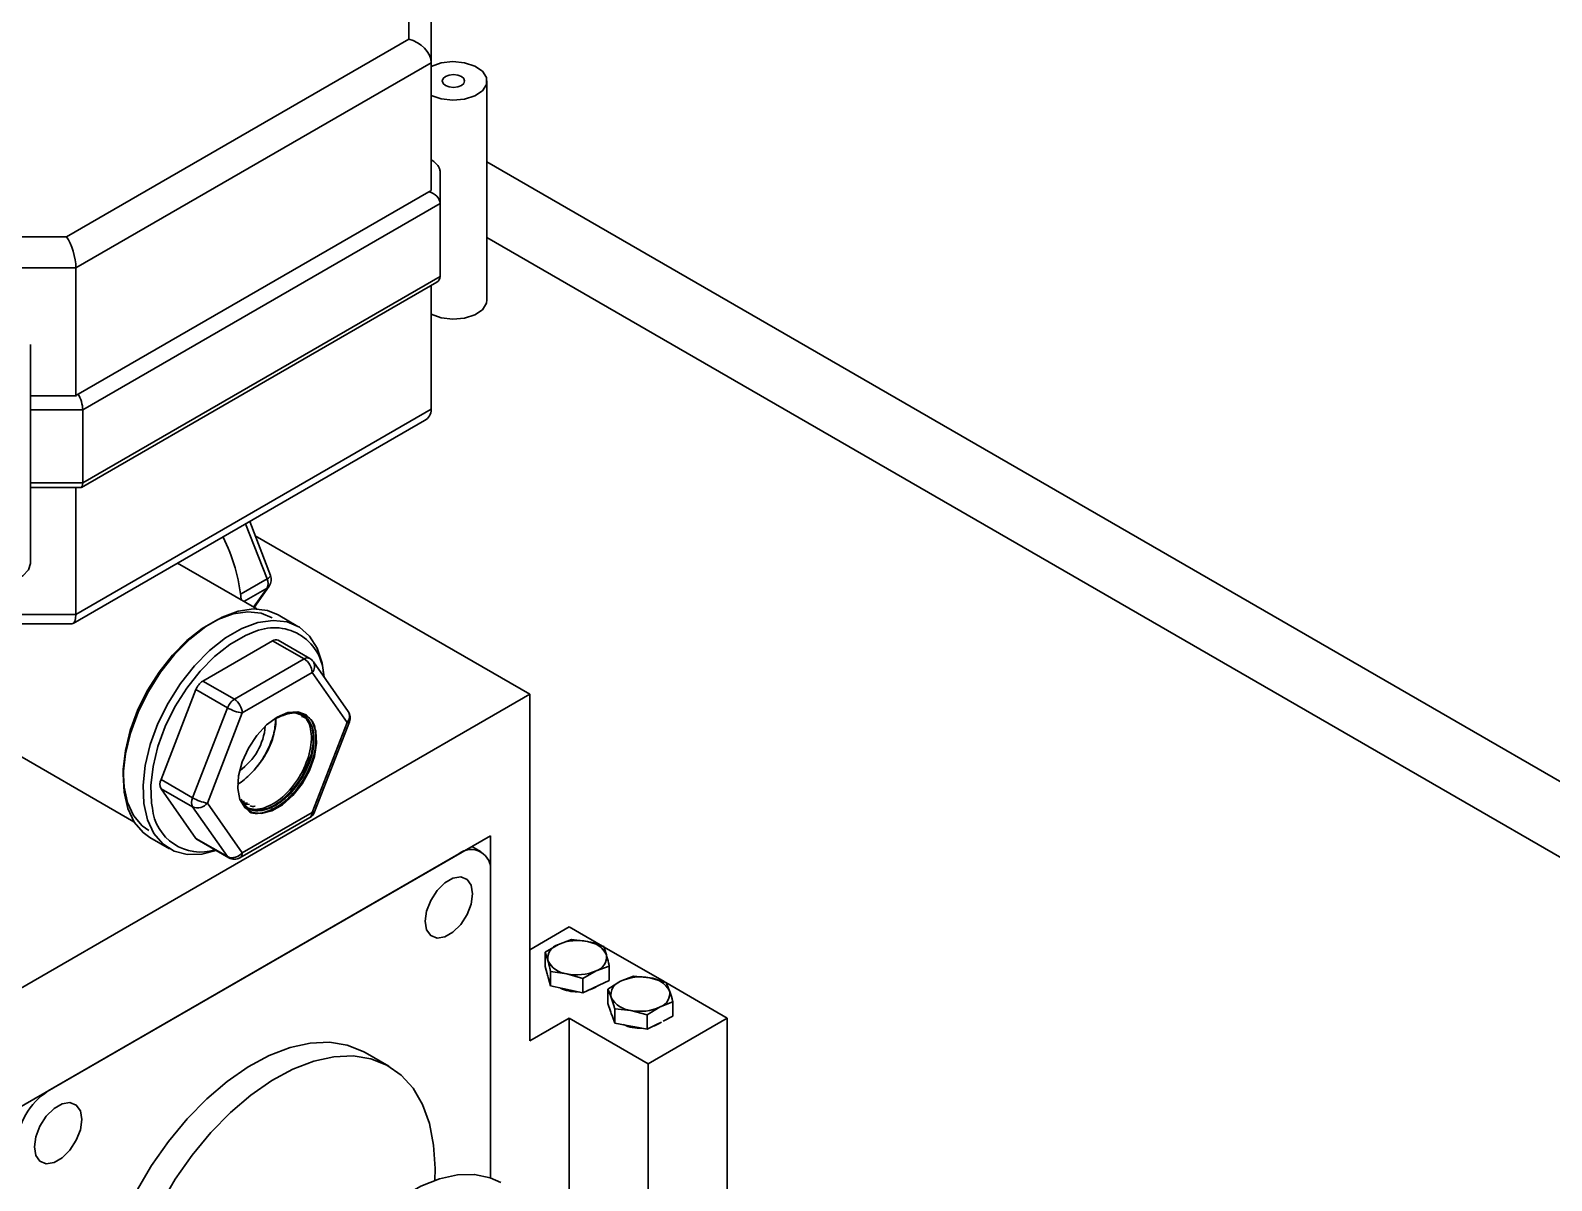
# Model space of a CAD drawing. Header units: millimetres. Extents: x 0 to 4412, y -498 to 1086.
# Drawn here: x 4272.12 to 4299.37, y 445.76 to 466.35 of the extents above; entities that cross this region are included whole.
import ezdxf

# ---------------------------------------------------------------- set-up
doc = ezdxf.new("R2010")
doc.units = ezdxf.units.MM
doc.header["$LTSCALE"] = 1.8

msp = doc.modelspace()

# ---------------------------------------------------------------- linework, layer by layer
at = {"color": 7, "linetype": 'Continuous', "lineweight": 30}
for p, q in [((4278.897, 466.1939), (4278.897, 467.6354)), ((4279.297, 467.4045), (4279.297, 465.7717)), ((4272.7674, 462.6554), (4278.897, 466.1939)), ((4279.297, 465.7717), (4272.9331, 462.0978)), ((4279.297, 463.482), (4279.297, 465.7717)), ((4280.297, 461.5255), (4280.297, 465.4449)), ((4279.457, 463.821), (4279.457, 463.2511)), ((4358.7533, 418.7027), (4280.297, 463.9946)), ((4279.257, 463.4623), (4272.9731, 459.8346)), ((4279.457, 463.2511), (4273.0559, 459.5558)), ((4279.457, 463.2511), (4279.457, 461.9447)), ((4270.2703, 462.6554), (4272.7674, 462.6554)), ((4356.7535, 418.5047), (4280.297, 462.642)), ((4272.9331, 462.0978), (4270.1046, 462.0978)), ((4272.9331, 462.0978), (4272.9331, 459.8082)), ((4273.0559, 458.2494), (4279.457, 461.9447)), ((4273.0316, 458.1677), (4279.3984, 461.8432)), ((4279.297, 459.5659), (4279.297, 461.7846)), ((4272.1188, 456.8044), (4272.1188, 460.7237)), ((4272.1188, 459.8082), (4272.9331, 459.8082)), ((4273.0559, 459.5558), (4272.1188, 459.5558)), ((4272.9331, 455.8921), (4279.297, 459.5659)), ((4273.0559, 459.5558), (4273.0559, 458.2494)), ((4272.8845, 455.7288), (4279.1798, 459.363)), ((4272.1188, 458.2494), (4273.0559, 458.2494)), ((4272.1188, 458.1648), (4273.0209, 458.1648)), ((4272.9331, 458.1648), (4272.9331, 455.8921)), ((4276.421, 456.5887), (4276.0465, 457.5541)), ((4276.3571, 456.5273), (4275.9747, 457.5127)), ((4281.0648, 454.4624), (4276.1438, 457.3032)), ((4276.1724, 455.9902), (4274.7549, 456.8085)), ((4275.8929, 456.2593), (4276.3571, 456.5273)), ((4276.3571, 456.364), (4275.941, 456.1238)), ((4276.1169, 456.0222), (4276.3571, 456.364)), ((4276.1275, 456.0161), (4276.3982, 456.4014)), ((4270.1046, 455.8921), (4272.9331, 455.8921)), ((4270.1747, 455.723), (4272.863, 455.723)), ((4276.9114, 455.679), (4276.5578, 455.8831)), ((4268.1562, 455.5373), (4273.9726, 452.1796)), ((4276.4577, 455.4217), (4275.2067, 454.6995)), ((4277.0233, 455.0951), (4276.4577, 455.4217)), ((4277.1233, 455.105), (4276.5576, 455.4316)), ((4275.7724, 454.373), (4277.0233, 455.0951)), ((4277.1648, 454.8501), (4275.9138, 454.128)), ((4277.7902, 453.9602), (4277.1648, 454.8501)), ((4277.8124, 454.1569), (4277.187, 455.0468)), ((4275.0843, 454.5472), (4274.4588, 452.9351)), ((4275.65, 454.2206), (4275.0843, 454.5472)), ((4275.2067, 454.6995), (4275.7724, 454.373)), ((4271.1653, 448.7475), (4281.0648, 454.4624)), ((4281.0648, 454.4624), (4281.0648, 448.2567)), ((4275.0245, 452.6085), (4275.65, 454.2206)), ((4275.9138, 454.128), (4275.2884, 452.516)), ((4276.5154, 454.0404), (4276.5253, 454.0347)), ((4276.5253, 454.0347), (4276.5393, 454.0546)), ((4277.1648, 452.3482), (4277.7902, 453.9602)), ((4277.2098, 452.3575), (4277.8353, 453.9695)), ((4274.4588, 452.9351), (4275.0245, 452.6085)), ((4274.4588, 452.7718), (4275.0843, 451.8819)), ((4275.0245, 452.4452), (4274.4588, 452.7718)), ((4275.65, 451.5553), (4275.0245, 452.4452)), ((4275.2884, 452.516), (4275.9138, 451.626)), ((4275.9541, 452.5416), (4275.9238, 452.5447)), ((4276.0101, 452.5146), (4275.942, 452.5215)), ((4276.0439, 452.4898), (4275.9602, 452.4982)), ((4275.8724, 451.5345), (4277.1233, 452.2566)), ((4275.9138, 451.626), (4277.1648, 452.3482)), ((4280.3577, 451.9312), (4271.8724, 447.0327)), ((4274.258, 451.8993), (4274.6116, 451.6952)), ((4275.0843, 451.8819), (4275.65, 451.5553)), ((4275.1067, 451.861), (4275.6724, 451.5345)), ((4280.3577, 445.806), (4280.3577, 451.9312)), ((4279.792, 451.6046), (4272.4381, 447.3593)), ((4280.192, 451.6442), (4280.0263, 451.7399)), ((4280.3577, 445.806), (4280.3577, 451.278)), ((4281.7719, 450.2977), (4281.0648, 449.8895)), ((4281.7719, 450.2977), (4282.3691, 449.9529)), ((4281.5759, 449.9841), (4281.3384, 449.8472)), ((4281.8134, 450.0721), (4281.5759, 449.9841)), ((4282.1008, 450.0341), (4281.8134, 450.0721)), ((4282.3882, 449.9472), (4282.1008, 450.0341)), ((4282.3862, 449.9431), (4283.481, 449.3111)), ((4281.3384, 449.59), (4281.3384, 449.8472)), ((4281.3765, 449.4567), (4281.3384, 449.59)), ((4281.4384, 449.2401), (4281.4003, 449.3734)), ((4281.4384, 449.2401), (4281.4384, 449.4973)), ((4281.4384, 449.4973), (4281.7258, 449.4593)), ((4281.7258, 449.4593), (4282.0133, 449.3723)), ((4282.0133, 449.3723), (4282.2507, 449.5093)), ((4282.0133, 449.1151), (4282.0133, 449.3723)), ((4282.2507, 449.5093), (4282.4882, 449.5973)), ((4282.4882, 449.34), (4282.4882, 449.5973)), ((4282.9204, 449.4164), (4282.691, 449.323)), ((4283.212, 449.3851), (4282.9204, 449.4164)), ((4283.5036, 449.3049), (4283.212, 449.3851)), ((4281.6574, 449.1924), (4281.4384, 449.2401)), ((4281.7942, 449.1627), (4281.6574, 449.1924)), ((4282.0133, 449.1151), (4281.7942, 449.1627)), ((4282.1942, 449.2008), (4282.0133, 449.1151)), ((4282.3073, 449.2543), (4282.1942, 449.2008)), ((4282.2365, 449.2131), (4282.2922, 449.2453)), ((4282.4882, 449.34), (4282.3073, 449.2543)), ((4282.691, 449.323), (4282.4616, 449.1806)), ((4282.4616, 448.9234), (4282.4616, 449.1806)), ((4283.5007, 449.2997), (4284.6003, 448.6649)), ((4282.5089, 448.7911), (4282.4616, 448.9234)), ((4282.5858, 448.5761), (4282.5858, 448.8333)), ((4282.5858, 448.8333), (4282.8774, 448.802)), ((4283.1689, 448.7218), (4283.3984, 448.8641)), ((4283.3984, 448.8641), (4283.6278, 448.9576)), ((4283.6278, 448.7003), (4283.6278, 448.9576)), ((4281.7719, 448.6649), (4281.0648, 448.2567)), ((4281.7719, 445.012), (4281.7719, 448.6649)), ((4283.1861, 447.8485), (4281.7719, 448.6649)), ((4282.5858, 448.5761), (4282.5385, 448.7084)), ((4282.808, 448.5336), (4282.5858, 448.5761)), ((4282.8774, 448.802), (4283.1689, 448.7218)), ((4283.1689, 448.4646), (4283.1689, 448.7218)), ((4283.3438, 448.5544), (4283.1689, 448.4646)), ((4284.6003, 448.6649), (4283.1861, 447.8485)), ((4283.4217, 448.5944), (4283.3438, 448.5544)), ((4283.3679, 448.56), (4283.423, 448.5919)), ((4283.6278, 448.7003), (4283.453, 448.6105)), ((4284.6003, 444.0923), (4284.6003, 448.6649)), ((4282.9468, 448.5071), (4282.808, 448.5336)), ((4283.1689, 448.4646), (4282.9468, 448.5071)), ((4278.5391, 447.802), (4278.1149, 448.0469)), ((4283.1861, 444.1956), (4283.1861, 447.8485)), ((4279.3677, 445.9706), (4279.362, 445.7594))]:
    msp.add_line(p, q, dxfattribs=at)
at = {"color": 7, "linetype": 'Continuous', "lineweight": 30, "flags": 128}
for points in [[(4279.297, 465.7031), (4279.4768, 465.7671), (4279.6839, 465.7912), (4279.8926, 465.7724), (4280.0771, 465.7129), (4280.2144, 465.6203), (4280.2876, 465.5059), (4280.2876, 465.3839), (4280.2144, 465.2695), (4280.0771, 465.1769), (4279.8926, 465.1175), (4279.6839, 465.0986), (4279.4768, 465.1227), (4279.297, 465.1867)], [(4279.5556, 465.5266), (4279.6205, 465.5516), (4279.697, 465.5604), (4279.7736, 465.5516), (4279.8384, 465.5266), (4279.8818, 465.4891), (4279.897, 465.4449), (4279.8818, 465.4007), (4279.8384, 465.3633), (4279.7736, 465.3382), (4279.697, 465.3295), (4279.6205, 465.3382), (4279.5556, 465.3633), (4279.5122, 465.4007), (4279.497, 465.4449), (4279.5122, 465.4891), (4279.5556, 465.5266)], [(4280.297, 461.5255), (4280.2876, 461.4645), (4280.2144, 461.3501), (4280.0771, 461.2575), (4279.8926, 461.1981), (4279.6839, 461.1792), (4279.4768, 461.2033), (4279.297, 461.2673)], [(4272.1188, 456.8044), (4272.0861, 456.6914), (4271.9831, 456.585), (4271.8226, 456.5057), (4271.6245, 456.4634), (4271.4132, 456.4634), (4271.2151, 456.5057), (4271.0546, 456.585), (4270.9516, 456.6914), (4270.9188, 456.8044)], [(4276.3571, 456.5273), (4276.3823, 456.543), (4276.4019, 456.5577), (4276.415, 456.5708), (4276.4212, 456.5818), (4276.421, 456.5887)], [(4276.3982, 456.4014), (4276.3823, 456.3829), (4276.3571, 456.364)], [(4276.5578, 455.8831), (4276.3639, 455.9624), (4276.1136, 455.9906), (4275.8406, 455.9514), (4275.5537, 455.8459), (4275.2621, 455.6775), (4274.9753, 455.4518), (4274.7023, 455.1759), (4274.452, 454.8587), (4274.2324, 454.5105), (4274.0506, 454.1423), (4273.9125, 453.766), (4273.8224, 453.3938), (4273.7832, 453.0376), (4273.7963, 452.7088), (4273.8612, 452.418), (4273.9758, 452.1745), (4274.1364, 451.9862), (4274.258, 451.8993)], [(4274.2373, 452.0267), (4274.121, 452.1099), (4273.9673, 452.29), (4273.8577, 452.5228), (4273.7957, 452.801), (4273.7832, 453.1155), (4273.8206, 453.4562), (4273.9068, 453.8123), (4274.0389, 454.1722), (4274.2128, 454.5244), (4274.4228, 454.8575), (4274.6623, 455.1609), (4274.9234, 455.4248), (4275.1978, 455.6407), (4275.4767, 455.8017), (4275.7511, 455.9026), (4276.0122, 455.9402), (4276.2516, 455.9132), (4276.4492, 455.8302)], [(4275.4488, 451.6636), (4275.19, 451.5989), (4274.9273, 451.5934), (4274.6915, 451.6551), (4274.49, 451.7821), (4274.3293, 451.9704), (4274.2147, 452.2139), (4274.1499, 452.5047), (4274.1368, 452.8335), (4274.1759, 453.1897), (4274.266, 453.5619), (4274.4042, 453.9382), (4274.586, 454.3064), (4274.8055, 454.6546), (4275.0558, 454.9718), (4275.3288, 455.2477), (4275.6157, 455.4734), (4275.9073, 455.6418), (4276.1942, 455.7473), (4276.4671, 455.7865), (4276.7174, 455.7583), (4276.937, 455.6636), (4277.1188, 455.5053), (4277.257, 455.2886), (4277.3471, 455.0204), (4277.383, 454.7679)], [(4276.1562, 455.5904), (4275.9716, 455.516), (4275.6928, 455.355), (4275.4183, 455.139), (4275.1572, 454.8751), (4274.9178, 454.5717), (4274.7078, 454.2386), (4274.5339, 453.8864), (4274.4017, 453.5265), (4274.3156, 453.1705), (4274.2781, 452.8297), (4274.2906, 452.5152), (4274.3051, 452.4224)], [(4276.5393, 454.0546), (4276.3485, 453.9142), (4276.1719, 453.7237), (4276.0225, 453.4971), (4275.9115, 453.2513), (4275.847, 453.0046), (4275.8338, 452.7751), (4275.873, 452.58), (4275.9616, 452.4337), (4276.0931, 452.3471), (4276.2576, 452.3265), (4276.443, 452.3736), (4276.6356, 452.4847), (4276.821, 452.6518), (4276.9856, 452.8623), (4277.117, 453.1007), (4277.2056, 453.3493), (4277.2448, 453.5896), (4277.2316, 453.8039), (4277.1671, 453.9762), (4277.0561, 454.0938), (4276.9067, 454.1479), (4276.7301, 454.1345), (4276.5393, 454.0546)], [(4277.8353, 453.9695), (4277.8344, 453.9679), (4277.8263, 453.9623), (4277.8114, 453.9597), (4277.7902, 453.9602)], [(4277.2098, 452.3575), (4277.209, 452.3559), (4277.2009, 452.3502), (4277.1859, 452.3476), (4277.1648, 452.3482)], [(4279.1908, 450.4), (4279.2164, 450.2472), (4279.29, 450.1424), (4279.4029, 450.0982), (4279.5414, 450.1199), (4279.6887, 450.2049), (4279.8272, 450.3431), (4279.94, 450.5176), (4280.0137, 450.7075), (4280.0393, 450.8898), (4280.0137, 451.0426), (4279.94, 451.1474), (4279.8272, 451.1916), (4279.6887, 451.1699), (4279.5414, 451.0849), (4279.4029, 450.9467), (4279.29, 450.7722), (4279.2164, 450.5823), (4279.1908, 450.4)], [(4282.1132, 449.1624), (4282.1546, 449.1756), (4282.2365, 449.2131)], [(4283.2728, 448.5179), (4283.3013, 448.5283), (4283.3679, 448.56)], [(4274.0173, 445.5626), (4274.2889, 446.0227), (4274.5931, 446.4572), (4274.9245, 446.8581), (4275.277, 447.2185), (4275.6446, 447.5318), (4276.0205, 447.7925), (4276.3982, 447.9959), (4276.7707, 448.1384), (4277.1316, 448.2175), (4277.4743, 448.2317), (4277.7928, 448.1808), (4278.0813, 448.0656), (4278.1149, 448.0469)], [(4274.4416, 445.3177), (4274.7132, 445.7778), (4275.0174, 446.2122), (4275.3487, 446.6132), (4275.7013, 446.9736), (4276.0689, 447.2869), (4276.4448, 447.5476), (4276.8224, 447.751), (4277.195, 447.8935), (4277.5559, 447.9726), (4277.8986, 447.9868), (4278.2171, 447.9358), (4278.5056, 447.8207), (4278.7591, 447.6434), (4278.9729, 447.4072), (4279.1433, 447.1161), (4279.2672, 446.7755), (4279.3425, 446.3914), (4279.3677, 445.9706), (4279.3677, 445.9706)], [(4272.1908, 446.359), (4272.2164, 446.2062), (4272.29, 446.1013), (4272.4029, 446.0571), (4272.5414, 446.0789), (4272.6887, 446.1639), (4272.8272, 446.3021), (4272.94, 446.4766), (4273.0137, 446.6665), (4273.0393, 446.8488), (4273.0137, 447.0016), (4272.94, 447.1064), (4272.8272, 447.1506), (4272.6887, 447.1289), (4272.5414, 447.0438), (4272.4029, 446.9057), (4272.29, 446.7312), (4272.2164, 446.5413), (4272.1908, 446.359)], [(4280.5433, 445.7213), (4280.3543, 445.8072), (4280.0748, 445.8659), (4279.7701, 445.8594), (4279.447, 445.788), (4279.1126, 445.6531), (4278.7744, 445.4579), (4278.44, 445.2067), (4278.1168, 444.905), (4277.8121, 444.5596), (4277.5327, 444.1783), (4277.2848, 443.7696), (4277.0739, 443.3425), (4276.9048, 442.9067), (4276.7813, 442.4719), (4276.706, 442.0477), (4276.6807, 441.6437), (4276.706, 441.2688), (4276.7813, 440.9315), (4276.9048, 440.6393), (4277.0739, 440.3987), (4277.2848, 440.2151), (4277.3436, 440.1786)]]:
    msp.add_lwpolyline(points, dxfattribs=at)
at = {"color": 7, "linetype": 'Continuous', "lineweight": 30}
for centre, radius, start, end in [((4272.7058, 455.8373), 3.2052, 5.59742, 26.71825), ((4276.1937, 456.4457), 0.1826, 333.43643, 26.56357), ((4276.2346, 456.5164), 0.2, 324.89933, 21.20568), ((4276.4878, 454.7693), 0.8855, 0.81245, 111.98897), ((4276.5163, 455.3394), 0.1011, 65.84324, 125.46722), ((4277.082, 455.0128), 0.1011, 65.84324, 125.46722), ((4276.8577, 454.8362), 0.3074, 2.60548, 57.39452), ((4277.0233, 454.9318), 0.2, 35.10067, 60.00269), ((4277.0438, 454.9634), 0.1657, 316.88143, 30.23219), ((4275.3723, 454.441), 0.307, 122.63797, 159.77289), ((4275.938, 454.1145), 0.307, 122.63797, 159.77289), ((4275.6068, 454.114), 0.3074, 2.60548, 57.39452), ((4276.0303, 454.8824), 0.7633, 240.10954, 261.22207), ((4277.6693, 454.0735), 0.1657, 316.88143, 30.23219), ((4277.6488, 454.0419), 0.2, 338.79432, 35.10067), ((4275.2481, 453.9835), 1.0818, 304.77589, 355.22949), ((4274.6221, 452.8535), 0.1826, 153.43643, 206.56357), ((4275.1662, 452.5027), 0.8649, 185.33052, 287.39725), ((4275.1878, 452.5269), 0.1826, 153.43643, 206.56357), ((4275.4049, 453.2703), 0.7633, 240.10954, 261.22207), ((4275.1127, 452.6437), 0.2172, 246.02796, 323.97431), ((4277.0233, 452.4298), 0.2, 299.99731, 338.79432), ((4277.0668, 452.3374), 0.0986, 305.01333, 6.29885), ((4275.1418, 451.9214), 0.0698, 214.46347, 239.84455), ((4275.7382, 451.7538), 0.2172, 246.02796, 323.97431), ((4275.7075, 451.5948), 0.0698, 214.46347, 239.84455), ((4275.7724, 451.7077), 0.2, 240.00269, 299.99731), ((4275.8158, 451.6152), 0.0986, 305.01333, 6.29885), ((4280.0128, 451.3339), 0.3494, 350.78596, 129.20329), ((4281.6477, 449.7325), 0.2617, 105.91682, 187.84775), ((4281.915, 449.2036), 0.851, 77.39092, 113.48557), ((4282.0583, 449.6152), 0.4211, 25.53222, 84.20035), ((4281.7684, 449.8782), 0.4211, 205.53222, 264.20035), ((4282.179, 449.7609), 0.2617, 285.91682, 7.84775), ((4281.9116, 450.2898), 0.851, 257.39092, 293.48557), ((4283.0458, 448.563), 0.8387, 78.57031, 115.02659), ((4283.1744, 448.9399), 0.4468, 28.88296, 85.17729), ((4281.9008, 449.804), 0.6684, 244.52053, 271.44835), ((4282.7669, 449.0856), 0.2492, 107.7349, 192.55749), ((4283.3225, 449.1015), 0.2492, 287.7349, 12.55749), ((4282.9149, 449.2473), 0.4468, 208.88296, 265.17729), ((4283.0436, 449.6241), 0.8387, 258.57031, 295.02659), ((4283.0356, 449.163), 0.6807, 244.69924, 273.03119), ((4273.1006, 446.3236), 1.2294, 122.60548, 177.39452)]:
    msp.add_arc(centre, radius, start, end, dxfattribs=at)
for centre, major_axis, ratio, start_param, end_param in [((4278.897, 465.8673), (0.3695, -0.2134), 0.7174825, 0.3927397, 1.963536), ((4279.257, 463.2989), (0.1776, 0.1776), 0.5176867, 0.8917418, 1.0930997), ((4279.257, 463.2989), (0.1848, -0.1067), 0.7174825, 0.3927397, 1.963536), ((4272.7674, 462.3287), (-0.1068, 0.3986), 0.3178583, 4.012029, 5.5828253), ((4279.257, 461.9925), (0.1848, -0.1067), 0.7174825, 5.8904456, 6.675925), ((4272.9731, 459.6713), (0.1776, 0.1776), 0.5176867, 1.0930997, 1.2944576), ((4272.9731, 459.6713), (-0.0534, 0.1993), 0.3178583, 4.012029, 5.5828253), ((4278.897, 459.6616), (0.3695, -0.2134), 0.7174825, 5.8904456, 6.675925), ((4272.9731, 458.3648), (-0.0534, 0.1993), 0.3178583, 3.0566358, 4.012029), ((4272.7674, 456.123), (-0.1068, 0.3986), 0.3178583, 3.0566358, 4.012029)]:
    msp.add_ellipse(centre, major_axis=major_axis, ratio=ratio, start_param=start_param, end_param=end_param, dxfattribs=at)
for points, knots in [([(4279.297, 464.0403), (4279.3178, 464.0254), (4279.3559, 463.9981), (4279.4089, 463.9448), (4279.4444, 463.8892), (4279.4563, 463.8465), (4279.4569, 463.825), (4279.457, 463.821)], [0, 0, 0, 0, 0.27489301, 0.50562699, 0.73710802, 0.95058703, 1, 1, 1, 1]), ([(4276.5253, 454.0347), (4276.6352, 454.081), (4276.8561, 454.1741), (4277.1076, 454.0464), (4277.2219, 453.7446), (4277.1694, 453.3255), (4276.9629, 452.8884), (4276.6494, 452.5388), (4276.305, 452.3612), (4276.0182, 452.3732), (4275.9284, 452.5239), (4275.8912, 452.5862)], [0, 0, 0, 0, 0.1143914, 0.2297359, 0.3431937, 0.4592327, 0.5720549, 0.6885203, 0.8010141, 0.9176322, 1, 1, 1, 1]), ([(4276.8458, 454.1328), (4276.9172, 454.1126), (4277.0764, 454.0674), (4277.1752, 453.766), (4277.1249, 453.3526), (4276.918, 452.9142), (4276.604, 452.564), (4276.2621, 452.3901), (4276.0001, 452.389), (4275.9231, 452.5082), (4275.901, 452.5425)], [0, 0, 0, 0, 0.1116083, 0.2487511, 0.3890139, 0.5253885, 0.6661668, 0.8021443, 0.9431071, 1, 1, 1, 1]), ([(4276.9778, 454.0677), (4277.0121, 454.056), (4277.1314, 454.0152), (4277.2062, 453.7425), (4277.1595, 453.3345), (4276.9508, 452.8934), (4276.6405, 452.5489), (4276.2855, 452.355), (4276.1013, 452.4048), (4276.0076, 452.4301)], [0, 0, 0, 0, 0.0623544, 0.2170046, 0.3751728, 0.5289567, 0.6877063, 0.8410423, 1, 1, 1, 1]), ([(4277.0199, 454.082), (4277.0554, 454.0698), (4277.179, 454.0276), (4277.2565, 453.7452), (4277.2079, 453.3221), (4276.9933, 452.8673), (4276.6669, 452.5025), (4276.3187, 452.3313), (4276.0766, 452.3071), (4276.0136, 452.3885), (4276.0125, 452.3899)], [0, 0, 0, 0, 0.06210851, 0.21633723, 0.37407447, 0.52743926, 0.68575622, 0.83867443, 0.99719896, 1, 1, 1, 1]), ([(4276.5108, 454.0397), (4276.5052, 453.9314), (4276.4929, 453.6937), (4276.3177, 453.333), (4276.1628, 453.1495), (4276.1045, 453.0804)], [0, 0, 0, 0, 0.3425983, 0.7524299, 1, 1, 1, 1]), ([(4276.1045, 453.0804), (4276.1113, 453.0879), (4276.1455, 453.1253), (4276.2046, 453.1977), (4276.2831, 453.3107), (4276.3858, 453.4888), (4276.4778, 453.7352), (4276.526, 453.9455), (4276.5138, 454.0299), (4276.5133, 454.0336)], [0, 0, 0, 0, 0.0286006, 0.1432368, 0.2578729, 0.4023141, 0.6943438, 0.9863735, 1, 1, 1, 1]), ([(4276.9301, 454.1338), (4276.9698, 454.127), (4277.0269, 454.117), (4277.0446, 454.0536), (4277.05, 454.0342)], [0, 0, 0, 0, 0.6939477, 1, 1, 1, 1]), ([(4276.9464, 454.1314), (4276.9609, 454.1276), (4276.9921, 454.1196), (4277.0006, 454.0808), (4277.0051, 454.0602)], [0, 0, 0, 0, 0.4682741, 1, 1, 1, 1]), ([(4277.1328, 453.336), (4277.0746, 453.1877), (4276.9575, 452.8896), (4276.7359, 452.676), (4276.6246, 452.5686)], [0, 0, 0, 0, 0.4977443, 1, 1, 1, 1]), ([(4275.8304, 452.8532), (4275.8414, 452.8591), (4275.9354, 452.9093), (4276.0252, 453.0002), (4276.1045, 453.0804)], [0, 0, 0, 0, 0.1170174, 1, 1, 1, 1]), ([(4276.1423, 452.4592), (4276.1419, 452.459), (4276.1076, 452.441), (4276.0801, 452.4543), (4276.0529, 452.4675)], [0, 0, 0, 0, 0.0122224, 1, 1, 1, 1]), ([(4282.4382, 449.7967), (4282.4219, 449.8493), (4282.4052, 449.9033), (4282.3887, 449.946), (4282.3882, 449.9472)], [0, 0, 0, 0, 0.9730048, 1, 1, 1, 1]), ([(4281.3384, 449.8472), (4281.3389, 449.8461), (4281.3553, 449.8034), (4281.3721, 449.7493), (4281.3884, 449.6967)], [0, 0, 0, 0, 0.0269953, 1, 1, 1, 1]), ([(4281.3884, 449.6967), (4281.4009, 449.6502), (4281.4177, 449.5879), (4281.4342, 449.5156), (4281.4384, 449.4973)], [0, 0, 0, 0, 0.7469333, 1, 1, 1, 1]), ([(4282.4882, 449.5973), (4282.484, 449.6155), (4282.4675, 449.6878), (4282.4507, 449.7501), (4282.4382, 449.7967)], [0, 0, 0, 0, 0.2530667, 1, 1, 1, 1]), ([(4281.4003, 449.3734), (4281.4002, 449.3737), (4281.3923, 449.3959), (4281.3844, 449.4265), (4281.3765, 449.4567)], [0, 0, 0, 0, 0.0137855, 1, 1, 1, 1]), ([(4282.4616, 449.1806), (4282.4621, 449.1795), (4282.4826, 449.1373), (4282.5034, 449.0836), (4282.5237, 449.0315)], [0, 0, 0, 0, 0.0269953, 1, 1, 1, 1]), ([(4283.5657, 449.1557), (4283.5454, 449.2079), (4283.5246, 449.2615), (4283.5041, 449.3037), (4283.5036, 449.3049)], [0, 0, 0, 0, 0.9730048, 1, 1, 1, 1]), ([(4283.6278, 448.9576), (4283.6226, 448.9758), (4283.6021, 449.0476), (4283.5813, 449.1095), (4283.5657, 449.1557)], [0, 0, 0, 0, 0.2530667, 1, 1, 1, 1]), ([(4282.5237, 449.0315), (4282.5392, 448.9853), (4282.5601, 448.9234), (4282.5806, 448.8515), (4282.5858, 448.8333)], [0, 0, 0, 0, 0.7469333, 1, 1, 1, 1]), ([(4282.5385, 448.7084), (4282.5383, 448.7087), (4282.5286, 448.7307), (4282.5187, 448.7611), (4282.5089, 448.7911)], [0, 0, 0, 0, 0.0137855, 1, 1, 1, 1])]:
    msp.add_open_spline(points, degree=3, knots=knots, dxfattribs=at)

doc.saveas('drawing.dxf')
